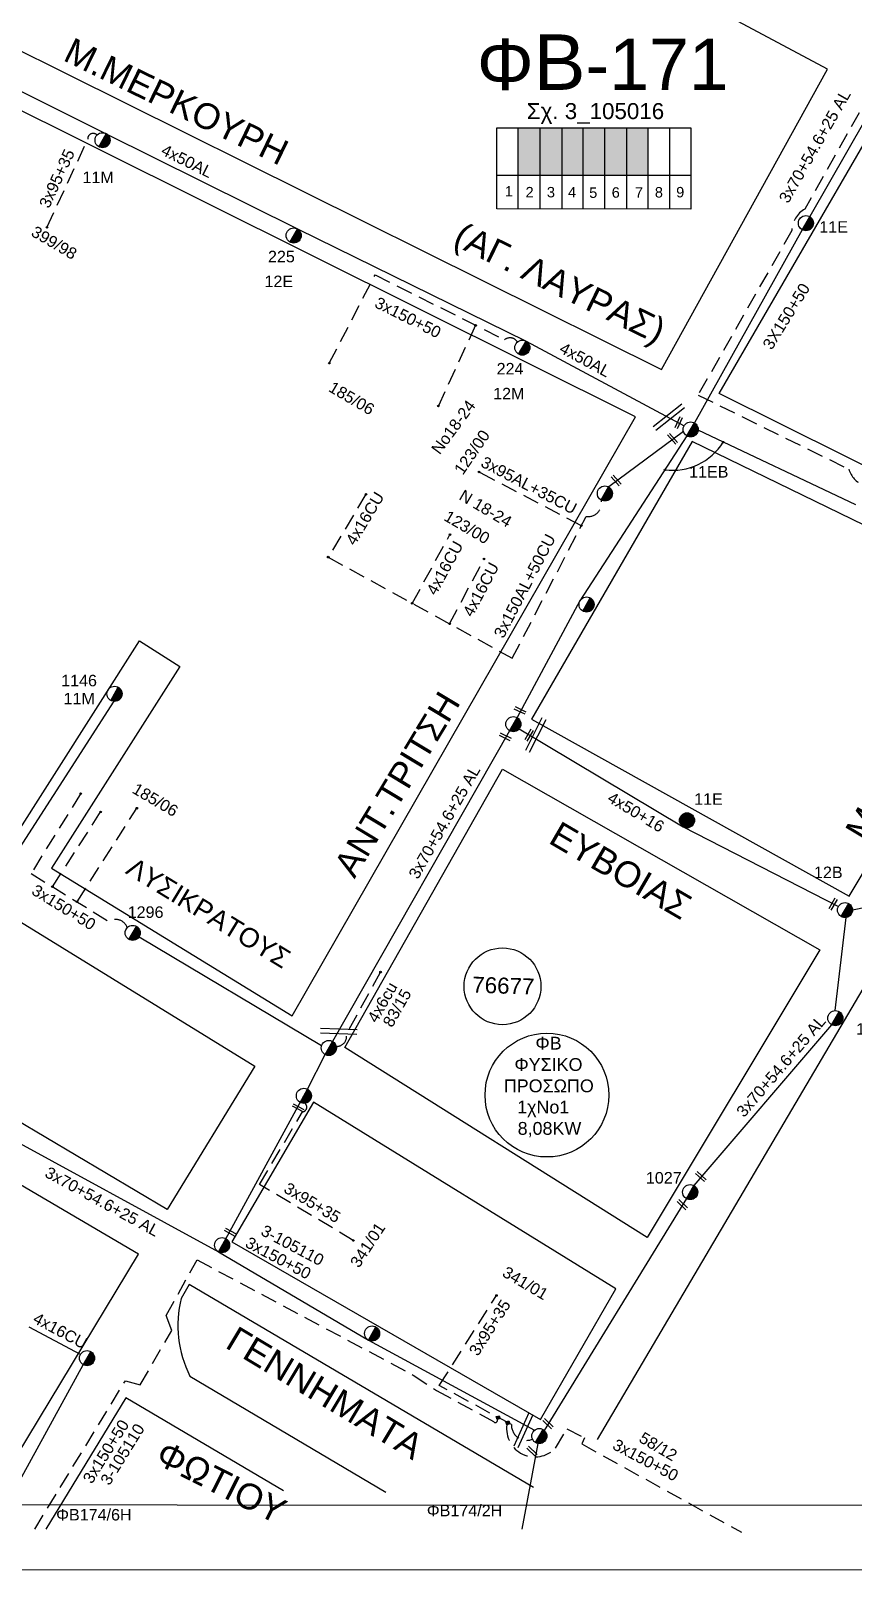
# Model space of a CAD drawing. Header units: millimetres. Extents: x 1138 to 9186, y 1584 to 2927.
# Drawn here: x 8183.9 to 8312.4, y 1907.6 to 2148.1 of the extents above; entities that cross this region are included whole.
import ezdxf
from ezdxf.enums import TextEntityAlignment as Align

# ---------------------------------------------------------------- set-up
doc = ezdxf.new("R2010")
doc.units = ezdxf.units.MM
doc.linetypes.add('DASHED', pattern=[19.05, 12.7, -6.35])
for name, color, linetype, lineweight in [('3x150+50', 7, 'Continuous', 30), ('3x150AL+50CU', 7, 'Continuous', 30), ('3x70+54.6+25 AL', 7, 'SYN_LINE', 30), ('3x95+35', 7, 'Continuous', 30), ('3x95AL+35CU', 7, 'Continuous', 30), ('4x16CU', 7, 'Continuous', 30), ('4x50+16', 7, 'Continuous', 30), ('4x50AL', 7, 'Continuous', 30), ('4x6CU', 7, 'Continuous', 30), ('Υπόβαθρο ΔΕΗ', 7, 'Continuous', 30)]:
    doc.layers.add(name, color=color, linetype=linetype, lineweight=lineweight)
for name, color, linetype in [('Pillar OTE', 7, 'Continuous'), ('TEXT ΚΑΛΩΔΙΩΝ', 7, 'Continuous'), ('Άγνωστα', 7, 'Continuous'), ('Επιγραφές - Σχήματα', 7, 'Continuous'), ('Καλώδια ΧΤ   3x150AL+50CU', 7, 'DASHED'), ('Μηχανική τομή', 7, 'Continuous'), ('Στύλος Ξύλινος', 7, 'Continuous'), ('Στύλος Ξύλινος @ 1', 7, 'Continuous'), ('Στύλος ΦΜ', 7, 'Continuous'), ('Στύλος ΦΜ @ 1', 7, 'Continuous'), ('Συνδέσεις', 7, 'Continuous'), ('Τομή', 7, 'Continuous')]:
    doc.layers.add(name, color=color, linetype=linetype)
doc.styles.add('arial', font='arial.ttf')
doc.styles.get("Standard").update_dxf_attribs({"font": 'arial.ttf'})
doc.linetypes.add('SYN_LINE', pattern='A,0.5,-0.0001,["/\\/\\/\\/",Standard,S=0.1,R=0,X=0,Y=-0.05],-0.25', length=0.7501)

# ---------------------------------------------------------------- blocks, each defined once
blk = doc.blocks.new('ΥΠΑΡΧΩΝ ΤΣΙΜΕΝΤΕΝΙΟΣ ΣΤΥΛΟΣ')
at = {"layer": 'Στύλος ΦΜ'}
blk.add_hatch(color=7, dxfattribs=at).paths.add_polyline_path([(-1.29, -2.28, 0.574793), (2.62, 0, 0.268822), (1.3, 2.27)])
at = {"layer": 'Στύλος ΦΜ', "color": 7}
blk.add_line((-1.29, -2.28), (1.3, 2.27), dxfattribs=at)
blk.add_circle((0, 0), 2.62, dxfattribs=at)
at = {"layer": 'Στύλος ΦΜ', "flags": 4}
for tag, p in [('ΑΡΙΘΜΟΣ', (-4.68, 8.05)), ('ΤΥΠΟΣ', (-4.91, 3.03))]:
    blk.add_attdef(tag, p, '', height=4, dxfattribs=at)
blk = doc.blocks.new('ΥΠΑΡΧΩΝ ΞΥΛΙΝΟΣ ΣΤΥΛΟΣ')
at = {"layer": 'Στύλος Ξύλινος'}
h = blk.add_hatch(color=7, dxfattribs=at)
h.paths.add_polyline_path([(-2.62, 0, 0.270008), (-1.29, -2.28), (1.3, 2.27, 0.576266)])
h.paths.add_polyline_path([(-1.29, -2.28, 0.574793), (2.62, 0, 0.268822), (1.3, 2.27)])
at = {"layer": 'Στύλος Ξύλινος', "color": 7}
blk.add_line((-1.29, -2.28), (1.3, 2.27), dxfattribs=at)
blk.add_circle((0, 0), 2.62, dxfattribs=at)
at = {"layer": 'Στύλος Ξύλινος', "flags": 4}
for tag, p in [('ΑΡΙΘΜΟΣ', (-4.91, 8.6)), ('ΤΥΠΟΣ', (-4.85, 3.39))]:
    blk.add_attdef(tag, p, '', height=4, dxfattribs=at)
blk = doc.blocks.new('ΜΗΧΑΝΙΚΗ ΤΟΜΗ')
at = {"layer": 'Μηχανική τομή', "ltscale": 40}
for p, q in [((-1.89, 0.78), (5.69, 0.78)), ((-1.89, -0.77), (5.69, -0.77))]:
    blk.add_line(p, q, dxfattribs=at)
blk = doc.blocks.new('_ΣΥΝΔΕΣΗ')
at = {"layer": 'Συνδέσεις', "linetype": 'SYN_LINE', "ltscale": 40}
blk.add_hatch(color=256, dxfattribs=at).paths.add_polyline_path([(0.5, -0.01, 1), (-0.5, -0.01, 1)])
at = {"layer": 'Συνδέσεις'}
blk.add_circle((0, -0.01), 0.5, dxfattribs=at)
blk = doc.blocks.new('ΤΟΜΗ')
at = {"layer": 'Τομή', "ltscale": 40}
for p, q in [((-5.68, 0), (17.06, 0)), ((-5.68, -2.77), (17.06, -2.77))]:
    blk.add_line(p, q, dxfattribs=at)
blk = doc.blocks.new('TSONTA XT1')
at = {"ltscale": 40}
h = blk.add_hatch(color=256, dxfattribs=at)
h.dxf.hatch_style = 1
h.paths.add_polyline_path([(595.96, 2487.66), (597.07, 2488.77), (595.96, 2489.87), (594.85, 2488.77)])
blk.add_lwpolyline([(594.85, 2488.77), (595.96, 2489.87), (597.07, 2488.77), (595.96, 2487.66)], close=True, dxfattribs=at)

msp = doc.modelspace()

# ---------------------------------------------------------------- hatches: boundary and pattern name
at = {"layer": 'Καλώδια ΧΤ   3x150AL+50CU', "linetype": 'DASHED', "lineweight": -3, "ltscale": 0.2}
h = msp.add_hatch(color=133, dxfattribs=at)
h.dxf.hatch_style = 1
h.paths.add_polyline_path([(8263.54, 2132.9), (8260.1, 2132.9), (8260.1, 2125.54), (8263.54, 2125.53)])
h = msp.add_hatch(color=6, dxfattribs=at)
h.dxf.hatch_style = 1
h.paths.add_polyline_path([(8263.54, 2125.53), (8266.98, 2125.53), (8266.98, 2132.9), (8263.54, 2132.9)])
h = msp.add_hatch(color=27, dxfattribs=at)
h.dxf.hatch_style = 1
h.paths.add_polyline_path([(8270.27, 2132.9), (8266.98, 2132.9), (8266.98, 2125.53), (8270.27, 2125.53)])
h = msp.add_hatch(color=1, dxfattribs=at)
h.dxf.hatch_style = 1
h.paths.add_polyline_path([(8273.66, 2132.9), (8270.27, 2132.9), (8270.27, 2125.53), (8273.66, 2125.52)])
h = msp.add_hatch(color=2, dxfattribs=at)
h.dxf.hatch_style = 1
h.paths.add_polyline_path([(8273.66, 2125.52), (8277.06, 2125.52), (8277.06, 2132.9), (8273.66, 2132.9)])
h = msp.add_hatch(color=85, dxfattribs=at)
h.dxf.hatch_style = 1
h.paths.add_polyline_path([(8277.06, 2125.52), (8280.45, 2125.52), (8280.45, 2132.9), (8277.06, 2132.9)])

# ---------------------------------------------------------------- linework, layer by layer
at = {"lineweight": -3, "ltscale": 0.2}
msp.add_circle((8264.59, 1981.83), 9.67, dxfattribs=at)
at = {"layer": '3x150+50', "lineweight": -3}
msp.add_lwpolyline([(6972.18, 1918.16), (9029.84, 1917.64), (9029.84, 2900.53), (6972.18, 2900.53)], close=True, dxfattribs=at)
at = {"layer": '3x150+50', "color": 133, "linetype": 'DASHED', "lineweight": -3, "ltscale": 0.2}
msp.add_lwpolyline([(8343.8, 2141.2), (8347.09, 2146.99), (8329.28, 2157.12, 0.685474), (8324.57, 2155.2), (8304.9, 2120.23, 0.262762), (8302.86, 2116.88), (8288.21, 2091.18), (8311.75, 2079.59, 0.467057), (8317.45, 2077.23)], format="xyb", dxfattribs=at)
at = {"layer": '3x150+50', "color": 30, "linetype": 'DASHED', "lineweight": -3, "ltscale": 0.2}
for points in [[(8230.58, 2096.15), (8237.74, 2109.95), (8257.96, 2099.81, -0.450396), (8259.98, 2099.47, 19.619072)], [(8191.72, 2028.9), (8183.97, 2016.44), (8196.12, 2008.97, -0.479268), (8199.01, 2007.98, 23.330205)], [(8184.57, 1914.05), (8198.72, 1937.2), (8201.05, 1936.58), (8205.95, 1945.07), (8205.1, 1947.4), (8209.91, 1956.09), (8243.68, 1938.1), (8247.34, 1935.68), (8256.25, 1930.84), (8256.25, 1930.84, 0.93116), (8256.83, 1931.14)], [(8258.32, 1930.33, 0.725852), (8265.92, 1926.68), (8267.7, 1929.71), (8270.45, 1928.27), (8270.02, 1927.34), (8294.99, 1913.55)], [(8259.04, 1930.35, 0.537206), (8262.33, 1928.07, 105.922967)]]:
    msp.add_lwpolyline(points, format="xyb", dxfattribs=at)
for points in [[(8253.42, 2102.08), (8247.63, 2089.47)], [(8187.32, 2014.38), (8194.85, 2026.05)], [(8191.16, 2012.02), (8200.5, 2026.64)]]:
    msp.add_lwpolyline(points, dxfattribs=at)
at = {"layer": '3x150AL+50CU', "color": 6, "linetype": 'DASHED', "lineweight": -3, "ltscale": 0.2}
msp.add_lwpolyline([(8230.41, 2065.85), (8259.17, 2050.07), (8270.71, 2072.2, 0.530476), (8273.07, 2074.79, -4.096816)], format="xyb", dxfattribs=at)
at = {"layer": '3x70+54.6+25 AL', "color": 6, "linetype": 'SYN_LINE', "lineweight": -3, "ltscale": 15}
for points in [[(8326.15, 2154.82), (8305.65, 2119.04)], [(8304.48, 2116.99), (8287.64, 2086.83)], [(8285.91, 2085.5), (8274.24, 2076.84)]]:
    msp.add_lwpolyline(points, dxfattribs=at)
at = {"layer": '3x70+54.6+25 AL', "color": 133, "linetype": 'SYN_LINE', "lineweight": -3, "ltscale": 15}
for points in [[(8286.47, 2084.78), (8269.74, 2059.02), (8259.92, 2040.79)], [(8312.88, 2074.05), (8288.22, 2085.67)], [(8258.76, 2038.74), (8231.1, 1990.22)]]:
    msp.add_lwpolyline(points, dxfattribs=at)
at = {"layer": '3x70+54.6+25 AL', "color": 5, "linetype": 'SYN_LINE', "lineweight": -3, "ltscale": 15}
msp.add_lwpolyline([(8124.38, 1927.39), (8141.69, 1953.95), (8160.58, 1987.46), (8177.97, 2013.91), (8196.94, 2043.34)], dxfattribs=at)
at = {"layer": '3x70+54.6+25 AL', "color": 85, "linetype": 'SYN_LINE', "lineweight": -3, "ltscale": 10}
msp.add_lwpolyline([(8321.22, 2012.54), (8312.34, 2010.69)], dxfattribs=at)
at = {"layer": '3x70+54.6+25 AL', "color": 151, "linetype": 'SYN_LINE', "lineweight": -3, "ltscale": 15}
for points in [[(8311.27, 2009.56), (8309.6, 1995.02)], [(8309.08, 1992.82), (8287.55, 1967.7)], [(8286.39, 1965.65), (8264.18, 1929.45)], [(8263.19, 1927.41), (8260.67, 1914.05)]]:
    msp.add_lwpolyline(points, dxfattribs=at)
at = {"layer": '3x70+54.6+25 AL', "color": 30, "linetype": 'SYN_LINE', "lineweight": -3, "ltscale": 15}
for points in [[(8229.38, 1989.52), (8200.85, 2006.52)], [(8161.2, 1988.4), (8178.7, 1976.21), (8213.25, 1957.35), (8236.69, 1943.57), (8262.65, 1929.47)], [(8214.42, 1959.4), (8226.03, 1980.68)]]:
    msp.add_lwpolyline(points, dxfattribs=at)
at = {"layer": '3x70+54.6+25 AL', "color": 30, "linetype": 'SYN_LINE', "lineweight": -3, "ltscale": 8}
msp.add_lwpolyline([(8227.2, 1982.73), (8229.93, 1988.17)], dxfattribs=at)
at = {"layer": '3x70+54.6+25 AL', "color": 27, "linetype": 'SYN_LINE', "lineweight": -3, "ltscale": 15}
msp.add_lwpolyline([(8178.03, 1914.05), (8192.14, 1939.72)], dxfattribs=at)
at = {"layer": '3x95+35', "color": 30, "linetype": 'DASHED', "lineweight": -3, "ltscale": 0.2}
for points in [[(8186.46, 2117.36), (8192.83, 2131.12, -0.711802), (8194.29, 2131.78, -3.638061)], [(8234.33, 1959.12), (8219.69, 1967.88), (8226.37, 1979.22, 0.702977), (8226.77, 1980.54, 26.697173)]]:
    msp.add_lwpolyline(points, format="xyb", dxfattribs=at)
msp.add_lwpolyline([(8259.04, 1930.35), (8247.77, 1936.47), (8256.71, 1950.53)], dxfattribs=at)
at = {"layer": '3x95AL+35CU', "color": 6, "linetype": 'DASHED', "lineweight": -3, "ltscale": 0.2}
msp.add_lwpolyline([(8269.97, 2070.77), (8253.96, 2079.16)], dxfattribs=at)
at = {"layer": '4x16CU', "color": 6, "linetype": 'DASHED', "lineweight": -3, "ltscale": 0.2}
for points in [[(8236.31, 2075.68), (8230.41, 2065.85)], [(8243.54, 2058.64), (8249.43, 2069.39)], [(8249.38, 2055.44), (8254.74, 2065.57)]]:
    msp.add_lwpolyline(points, dxfattribs=at)
at = {"layer": '4x16CU', "color": 27, "linetype": 'SYN_LINE', "lineweight": -3, "ltscale": 10}
msp.add_lwpolyline([(8191.68, 1941.31), (8183.69, 1945.58)], dxfattribs=at)
at = {"layer": '4x50+16', "color": 151, "linetype": 'Continuous', "lineweight": -3, "ltscale": 0.2}
msp.add_lwpolyline([(8260.26, 2039.04), (8285.9, 2023.72), (8310.14, 2011.3)], dxfattribs=at)
at = {"layer": '4x50AL', "color": 30, "linetype": 'Continuous', "lineweight": -3, "ltscale": 0.2}
msp.add_lwpolyline([(8144.28, 2155.78), (8169.72, 2144.92), (8195.74, 2132), (8225.6, 2117.12), (8261.33, 2099.6), (8286.01, 2086.36)], dxfattribs=at)
at = {"layer": '4x6CU', "color": 133, "linetype": 'DASHED', "lineweight": -3, "ltscale": 0.2}
msp.add_lwpolyline([(8238.54, 2000.99), (8233.25, 1991.38, -0.495325), (8231.66, 1989.44, -99.806439)], format="xyb", dxfattribs=at)
at = {"layer": 'Pillar OTE', "lineweight": -3, "ltscale": 40}
for points in [[(8256.77, 2120.26), (8256.77, 2132.9), (8287.1, 2132.89), (8287.1, 2120.23), (8256.77, 2120.26)], [(8260.1, 2120.25), (8260.1, 2132.9)], [(8263.54, 2120.25), (8263.54, 2132.9)], [(8266.98, 2120.25), (8266.98, 2132.9)], [(8270.27, 2120.24), (8270.27, 2132.9)], [(8273.66, 2120.24), (8273.66, 2132.9)], [(8277.06, 2120.24), (8277.06, 2132.9)], [(8280.39, 2120.23), (8280.39, 2132.9)], [(8283.78, 2120.23), (8283.78, 2132.89)], [(8256.77, 2125.54), (8287.1, 2125.51)]]:
    msp.add_lwpolyline(points, dxfattribs=at)
at = {"layer": 'Επιγραφές - Σχήματα', "lineweight": -3}
msp.add_lwpolyline([(6949.78, 2926.89), (9185.18, 2926.75), (9185.88, 1907.61), (6949.78, 1907.75)], close=True, dxfattribs=at)
at = {"layer": 'Υπόβαθρο ΔΕΗ', "lineweight": -3}
for points in [[(8198.57, 2200.71), (8170.95, 2150.58), (8282.48, 2095.17), (8308.44, 2142.06)], [(8291.48, 2091.4), (8328.1, 2154.57), (8462.86, 2077.85), (8429.84, 2022.64)], [(8311.83, 2012.92), (8339.22, 2058.66), (8287.28, 2083.91), (8262.19, 2040.54)], [(8257.65, 2032.76), (8307.24, 2004.53), (8280.27, 1959.57), (8233.02, 1989.24)], [(8218.97, 1986.36), (8205.24, 1963.95), (8167.26, 1986.45), (8181.67, 2009.32)], [(8263.56, 1931.14), (8275.33, 1951.56), (8228.12, 1980.7), (8215.34, 1958.92)]]:
    msp.add_lwpolyline(points, close=True, dxfattribs=at)
for points in [[(8224.8, 1994.22), (8278.43, 2087.75), (8143.88, 2154.83), (8122.89, 2113.19)], [(8112.19, 2065.23), (8092.27, 2029.03), (8125.65, 2011.2), (8167.98, 2076.49), (8174.1, 2072.52), (8152.35, 2038.72), (8180.81, 2021.19), (8200.91, 2052.79), (8207.2, 2048.8), (8187.17, 2017.25), (8224.8, 1994.22)], [(8418.49, 1914.05), (8433.11, 1951.07), (8321.53, 2011.26), (8272.46, 1928.03)], [(8174.78, 1914.05), (8200.76, 1956.98), (8162.97, 1979.16), (8128.34, 1921.49), (8138.11, 1914.05)], [(8223.44, 1920.03), (8198.78, 1934.53), (8186.27, 1914.05)]]:
    msp.add_lwpolyline(points, dxfattribs=at)
msp.add_lwpolyline([(8262.51, 1920.55), (8208.7, 1952.25), (8207.42, 1950.08, 0.177775), (8208.81, 1937.95), (8239.39, 1919.83)], format="xyb", dxfattribs=at)
msp.add_circle((8257.65, 1998.82), 6, dxfattribs=at)
msp.add_arc((8284.24, 2088.71), 9.29, 262.5507, 328.2519, dxfattribs=at)

# ---------------------------------------------------------------- block references
at = {"layer": 'Μηχανική τομή', "lineweight": -3}
for p, xscale, yscale, zscale, rotation in [((8285.01, 2086.47), 0.2499999999999999, 0.2499999999999999, 0.2499999999999999, 65.68131416609452), ((8284.54, 2084), 0.2499999999999999, 0.2499999999999999, 0.2499999999999999, 131.3626283321987), ((8275.73, 2077.47), 0.2499999999999999, 0.2499999999999999, 0.2499999999999999, 131.3626283321987), ((8260.86, 2041.69), 0.2499999999999999, 0.2499999999999999, 0.2499999999999999, 154.4806779447167), ((8258.52, 2037.55), 0.2499999999999999, 0.2499999999999999, 0.2499999999999999, 154.4806779447167), ((8262.01, 2038.46), 0.2499999999999999, 0.2499999999999999, 0.2499999999999999, 239.5618542671177), ((8309.51, 2012.06), 0.2499999999999999, 0.2499999999999999, 0.2499999999999999, 239.5618542671177), ((8225.28, 1980.09), 0.2499999999999999, 0.2499999999999999, 0.2499999999999999, 331.6805293492752), ((8288.98, 1968.77), 0.25, 0.25, 0.25, 137.1032363139675), ((8286.09, 1964.39), 0.25, 0.25, 0.25, 137.1032363139675), ((8214.68, 1960.66), 0.2499999999999999, 0.2499999999999999, 0.2499999999999999, 331.6805293492752), ((8265.1, 1930.18), 0.25, 0.25, 0.25, 137.1032363139675), ((8262.61, 1925.86), 0.25, 0.25, 0.25, 137.1032363139675)]:
    msp.add_blockref('ΜΗΧΑΝΙΚΗ ΤΟΜΗ', p, dxfattribs=dict(at, xscale=xscale, yscale=yscale, zscale=zscale, rotation=rotation))
at = {"layer": 'Στύλος Ξύλινος @ 1', "lineweight": -3, "ltscale": 40}
ref = msp.add_blockref('ΥΠΑΡΧΩΝ ΞΥΛΙΝΟΣ ΣΤΥΛΟΣ', (8286.48, 2024.74), dxfattribs=dict(at, xscale=0.4499999999998182, yscale=0.4499999999998182, zscale=0.4499999999998182))
ref.add_attrib('ΑΡΙΘΜΟΣ', '11E', (8287.59, 2027.17), dxfattribs={"layer": 'Στύλος Ξύλινος', "height": 1.8, "flags": 4})
at = {"layer": 'Στύλος ΦΜ @ 1', "lineweight": -3, "ltscale": 40}
ref = msp.add_blockref('ΥΠΑΡΧΩΝ ΤΣΙΜΕΝΤΕΝΙΟΣ ΣΤΥΛΟΣ', (8195.15, 2130.98), dxfattribs=dict(at, xscale=0.4499999999998181, yscale=0.4499999999998181, zscale=0.4499999999998181))
ref.add_attrib('ΑΡΙΘΜΟΣ', '11M', (8192.01, 2124.28), dxfattribs={"layer": 'Στύλος ΦΜ', "height": 1.8, "flags": 4})
ref = msp.add_blockref('ΥΠΑΡΧΩΝ ΤΣΙΜΕΝΤΕΝΙΟΣ ΣΤΥΛΟΣ', (8305.06, 2118.02), dxfattribs=dict(at, xscale=0.4499999999998181, yscale=0.4499999999998181, zscale=0.4499999999998181))
ref.add_attrib('ΤΥΠΟΣ', '11E', (8307.15, 2116.53), dxfattribs={"layer": 'Στύλος ΦΜ', "height": 1.8, "flags": 4})
ref = msp.add_blockref('ΥΠΑΡΧΩΝ ΤΣΙΜΕΝΤΕΝΙΟΣ ΣΤΥΛΟΣ', (8225.02, 2116.1), dxfattribs=dict(at, xscale=0.4499999999998181, yscale=0.4499999999998181, zscale=0.4499999999998181))
ref.add_attrib('ΤΥΠΟΣ', '12E', (8220.45, 2108.03), dxfattribs={"layer": 'Στύλος ΦΜ', "height": 1.8, "flags": 4})
ref.add_attrib('ΑΡΙΘΜΟΣ', '225', (8221, 2111.91), dxfattribs={"layer": 'Στύλος ΦΜ', "height": 1.8, "flags": 4})
ref = msp.add_blockref('ΥΠΑΡΧΩΝ ΤΣΙΜΕΝΤΕΝΙΟΣ ΣΤΥΛΟΣ', (8260.75, 2098.58), dxfattribs=dict(at, xscale=0.4499999999998181, yscale=0.4499999999998181, zscale=0.4499999999998181))
ref.add_attrib('ΤΥΠΟΣ', '12M', (8256.18, 2090.5), dxfattribs={"layer": 'Στύλος ΦΜ', "height": 1.8, "flags": 4})
ref.add_attrib('ΑΡΙΘΜΟΣ', '224', (8256.73, 2094.39), dxfattribs={"layer": 'Στύλος ΦΜ', "height": 1.8, "flags": 4})
ref = msp.add_blockref('ΥΠΑΡΧΩΝ ΤΣΙΜΕΝΤΕΝΙΟΣ ΣΤΥΛΟΣ', (8287.05, 2085.81), dxfattribs=dict(at, xscale=0.4499999999998181, yscale=0.4499999999998181, zscale=0.4499999999998181))
ref.add_attrib('ΤΥΠΟΣ', '11EB', (8286.8, 2078.29), dxfattribs={"layer": 'Στύλος ΦΜ', "height": 1.8, "flags": 4})
at = {"layer": 'Στύλος ΦΜ @ 1', "lineweight": -3, "ltscale": 40, "xscale": 0.4499999999998181, "yscale": 0.4499999999998181, "zscale": 0.4499999999998181}
for p in [(8273.65, 2075.81), (8270.78, 2058.46), (8259.34, 2039.77), (8230.51, 1989.19), (8226.61, 1981.71), (8213.83, 1958.38), (8237.27, 1944.59), (8192.72, 1940.74), (8263.4, 1928.57)]:
    msp.add_blockref('ΥΠΑΡΧΩΝ ΤΣΙΜΕΝΤΕΝΙΟΣ ΣΤΥΛΟΣ', p, dxfattribs=at)
at = {"layer": 'Στύλος ΦΜ @ 1', "lineweight": -3, "ltscale": 40}
ref = msp.add_blockref('ΥΠΑΡΧΩΝ ΤΣΙΜΕΝΤΕΝΙΟΣ ΣΤΥΛΟΣ', (8197.02, 2044.51), dxfattribs=dict(at, xscale=0.4499999999998181, yscale=0.4499999999998181, zscale=0.4499999999998181))
ref.add_attrib('ΤΥΠΟΣ', '1146', (8188.68, 2045.68), dxfattribs={"layer": 'Στύλος ΦΜ', "height": 1.8, "rotation": 360, "flags": 4})
ref.add_attrib('ΑΡΙΘΜΟΣ', '11M', (8189.06, 2042.86), dxfattribs={"layer": 'Στύλος ΦΜ', "height": 1.8, "rotation": 360, "flags": 4})
ref = msp.add_blockref('ΥΠΑΡΧΩΝ ΤΣΙΜΕΝΤΕΝΙΟΣ ΣΤΥΛΟΣ', (8311.17, 2010.73), dxfattribs=dict(at, xscale=0.449999999999818, yscale=0.449999999999818, zscale=0.449999999999818))
ref.add_attrib('ΤΥΠΟΣ', '12B', (8306.32, 2015.72), dxfattribs={"layer": 'Στύλος ΦΜ', "height": 1.8, "flags": 4})
ref = msp.add_blockref('ΥΠΑΡΧΩΝ ΤΣΙΜΕΝΤΕΝΙΟΣ ΣΤΥΛΟΣ', (8199.86, 2007.16), dxfattribs=dict(at, xscale=0.449999999999818, yscale=0.449999999999818, zscale=0.449999999999818))
ref.add_attrib('ΤΥΠΟΣ', '1296', (8199.08, 2009.51), dxfattribs={"layer": 'Στύλος ΦΜ', "height": 1.8, "flags": 4})
ref = msp.add_blockref('ΥΠΑΡΧΩΝ ΤΣΙΜΕΝΤΕΝΙΟΣ ΣΤΥΛΟΣ', (8309.66, 1993.84), dxfattribs=dict(at, xscale=0.449999999999818, yscale=0.449999999999818, zscale=0.449999999999818))
ref.add_attrib('ΤΥΠΟΣ', '12M', (8312.92, 1991.26), dxfattribs={"layer": 'Στύλος ΦΜ', "height": 1.8, "flags": 4})
ref = msp.add_blockref('ΥΠΑΡΧΩΝ ΤΣΙΜΕΝΤΕΝΙΟΣ ΣΤΥΛΟΣ', (8286.97, 1966.68), dxfattribs=dict(at, xscale=0.449999999999818, yscale=0.449999999999818, zscale=0.449999999999818))
ref.add_attrib('ΤΥΠΟΣ', '1027', (8280.05, 1968.01), dxfattribs={"layer": 'Στύλος ΦΜ', "height": 1.8, "flags": 4})
at = {"layer": 'Συνδέσεις', "lineweight": -3, "xscale": 0.25, "yscale": 0.25, "zscale": 0.25}
for p in [(8186.46, 2117.36), (8253.42, 2102.08), (8230.58, 2096.16), (8247.63, 2089.47), (8292.14, 2083.82), (8253.96, 2079.16), (8283.04, 2079.5), (8236.31, 2075.68), (8269.97, 2070.78), (8249.43, 2069.39), (8230.41, 2065.86), (8254.74, 2065.57), (8243.54, 2058.65), (8249.38, 2055.44), (8191.72, 2028.9), (8194.85, 2026.06), (8200.5, 2026.64), (8187.32, 2014.38), (8191.16, 2012.02), (8238.59, 2001.04), (8234.33, 1959.12), (8256.71, 1950.53)]:
    msp.add_blockref('_ΣΥΝΔΕΣΗ', p, dxfattribs=at)
at = {"layer": 'Συνδέσεις', "xscale": 0.3075184835441076, "yscale": 0.3075184835441076, "zscale": 0.3075184835441076, "rotation": 333.0047792579682}
for p in [(7746.28, 1332.68), (7747.78, 1331.87)]:
    msp.add_blockref('TSONTA XT1', p, dxfattribs=at)
at = {"layer": 'Τομή', "lineweight": -3}
for p, xscale, yscale, zscale, rotation in [((8282.3, 2087.14), 0.2499999999999998, 0.2499999999999998, 0.2499999999999998, 38.3761921616345), ((8261.91, 2036.98), 0.2499999999999998, 0.2499999999999998, 0.2499999999999998, 63.1580293047649), ((8230.65, 1992.21), 0.2499999999999998, 0.2499999999999998, 0.2499999999999998, 357.9338931049164), ((8260.04, 1928.35), 0.2499999999999999, 0.2499999999999999, 0.2499999999999999, 65.3233672878848)]:
    msp.add_blockref('ΤΟΜΗ', p, dxfattribs=dict(at, xscale=xscale, yscale=yscale, zscale=zscale, rotation=rotation))

# ---------------------------------------------------------------- texts
at = {"lineweight": -3, "ltscale": 40, "width": 65.6312, "attachment_point": 1, "style": 'arial'}
for s, insert, char_height, rotation in [('M.MEPKOYPH', (8190.55, 2147.13), 4, 334.0445), ('(ΑΓ. ΛΑΥΡΑΣ)', (8251.44, 2118.31), 4, 334.0445), ('ANT.TPITΣH', (8231.09, 2017.59), 4, 58.902), ('EYBOIAΣ', (8266.65, 2024.76), 4, 329.784), ('ΛΥΣΙΚΡΑΤΟΥΣ', (8200.14, 2019.11), 3, 328.6579), ('ΓENNHMATA', (8216.19, 1945.9), 4, 329), ('ΦΩTIOY', (8204.92, 1928.02), 4, 333.2414)]:
    msp.add_mtext(s, dxfattribs=dict(at, insert=insert, char_height=char_height, rotation=rotation))
at = {"lineweight": -3, "ltscale": 30, "char_height": 1.63, "width": 11.2573, "attachment_point": 1}
for s, insert in [('1', (8258.01, 2123.82)), ('2', (8261.25, 2123.68)), ('3', (8264.58, 2123.68)), ('4', (8267.89, 2123.68)), ('5', (8271.19, 2123.6)), ('6', (8274.71, 2123.63)), ('7', (8278.34, 2123.63)), ('8', (8281.45, 2123.66)), ('9', (8284.78, 2123.68))]:
    msp.add_mtext(s, dxfattribs=dict(at, insert=insert))
at = {"layer": 'TEXT ΚΑΛΩΔΙΩΝ', "linetype": 'Continuous', "lineweight": -3, "ltscale": 0.2}
for s, rotation, p in [('3x70+54.6+25 AL', 60.1925, (8306.44, 2130.05)), ('3x95+35', 65.135, (8188.01, 2125)), ('4x50AL', 333.529, (8208.35, 2127.73)), ('3x150+50', 333.3665, (8242.88, 2103.29)), ('4x50AL', 331.7974, (8270.56, 2096.69)), ('3x95AL+35CU', 332.356, (8261.78, 2077.09)), ('4x16CU', 59.0114, (8236.14, 2071.9)), ('4x16CU', 61.2777, (8248.62, 2064.17)), ('3x150AL+50CU', 62.4592, (8261.11, 2061.36)), ('4x16CU', 62.1083, (8254.26, 2060.82)), ('3x70+54.6+25 AL', 60.3162, (8248.56, 2024.49)), ('4x50+16', 329.1355, (8278.51, 2026.04)), ('3x150+50', 328.3781, (8189.1, 2011.17)), ('4x6cu', 60.3162, (8238.87, 1996.33)), ('83/15', 60.3162, (8241.16, 1995.44)), ('3x70+54.6+25 AL', 49.3977, (8301.17, 1986.35)), ('3x70+54.6+25 AL', 331.3749, (8195.11, 1965.2)), ('3x95+35', 329.0742, (8227.93, 1965.04)), ('3x150+50', 331.9439, (8222.62, 1956.39)), ('3x95+35', 57.554, (8255.65, 1945.51)), ('4x16CU', 331.8771, (8188.54, 1945.03)), ('3x150+50', 57.8312, (8195.67, 1926.16)), ('3x150+50', 332.0863, (8280.01, 1924.83))]:
    msp.add_text(s, height=1.8, rotation=rotation, dxfattribs=at).set_placement(p, align=Align.MIDDLE_CENTER)
at = {"layer": 'Άγνωστα', "color": 7, "lineweight": -3, "insert": (8261.44, 2136.78), "char_height": 2.5, "width": 4.551914400963142e-14, "attachment_point": 1}
msp.add_mtext('Σχ. 3_105016', dxfattribs=at)
at = {"layer": 'Άγνωστα', "lineweight": -3, "ltscale": 40, "char_height": 1.8, "attachment_point": 1, "style": 'arial'}
for s, insert, width, rotation in [('399/98', (8184.74, 2117.7), 12.7137, 329.517), ('3X150+50', (8298.18, 2099.05), 34.0855, 58.2152), ('185/06', (8231.22, 2093.41), 12.7137, 329.517), ('No18-24', (8246.38, 2082.82), 12.7137, 53.6536), ('123/00', (8249.96, 2079.58), 12.7137, 55.6689), ('N 18-24', (8251.61, 2076.5), 12.7137, 329.517), ('123/00', (8249.25, 2073.26), 12.7137, 329.517), ('185/06', (8200.54, 2030.68), 12.7137, 329.517), ('3-105110', (8220.57, 1961.66), 34.0855, 332), ('341/01', (8233.71, 1955.7), 12.7137, 56.76), ('341/01', (8258.37, 1955.19), 12.7137, 329.517), ('3-105110', (8194.69, 1921.68), 34.0855, 58.2152), ('58/12', (8279.73, 1929.31), 12.7137, 329.517)]:
    msp.add_mtext(s, dxfattribs=dict(at, insert=insert, width=width, rotation=rotation))
at = {"layer": 'Άγνωστα', "lineweight": -3, "insert": (8252.97, 2000.33), "char_height": 2.5, "width": 13.4112, "attachment_point": 1, "rotation": 358.1643}
msp.add_mtext('76677', dxfattribs=at)
at = {"layer": 'Άγνωστα', "lineweight": -3, "ltscale": 0.2, "char_height": 1.8, "width": 18.6352, "attachment_point": 1, "style": 'arial'}
for s, insert in [('ΦB174/6H', (8187.9, 1917.18)), ('ΦB174/2H', (8245.82, 1917.84))]:
    msp.add_mtext(s, dxfattribs=dict(at, insert=insert))
at = {"layer": 'Υπόβαθρο ΔΕΗ', "lineweight": -3}
msp.add_text('Μ.ΧΑΤΖΗΔΑΚΗ', height=4, rotation=59.0848, dxfattribs=at).set_placement((8322.93, 2039.24), align=Align.MIDDLE_CENTER)
at = {"layer": 'Υπόβαθρο ΔΕΗ', "lineweight": -3, "attachment_point": 1}
for s, insert, char_height, width in [('Φ{\\H1.0833x;B}-171', (8253.62, 2147.51), 8, 84.6573), ('{\\W8.64836; }ΦΒ \\P{\\W4.42067; }ΦΥΣΙΚΟ \\P{\\W2.28183; }ΠΡΟΣΩΠΟ', (8256.08, 1990.94), 2, 17.2548), ('{\\W5.64925; }1χΝο1\\P{\\W5.75643; }8,08KW', (8255.55, 1980.96), 2, 17.2548)]:
    msp.add_mtext(s, dxfattribs=dict(at, insert=insert, char_height=char_height, width=width))

doc.saveas('drawing.dxf')
